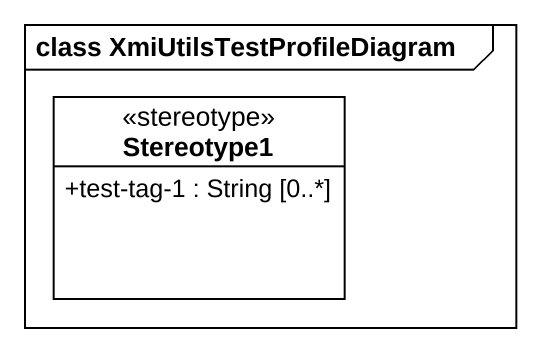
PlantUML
@startuml
mainframe class XmiUtilsTestProfileDiagram
hide circle
hide empty members
skinparam classAttributeIconSize 0
class Stereotype1 <<stereotype>> {
  +test-tag-1 : String [0..*]
}
@enduml
